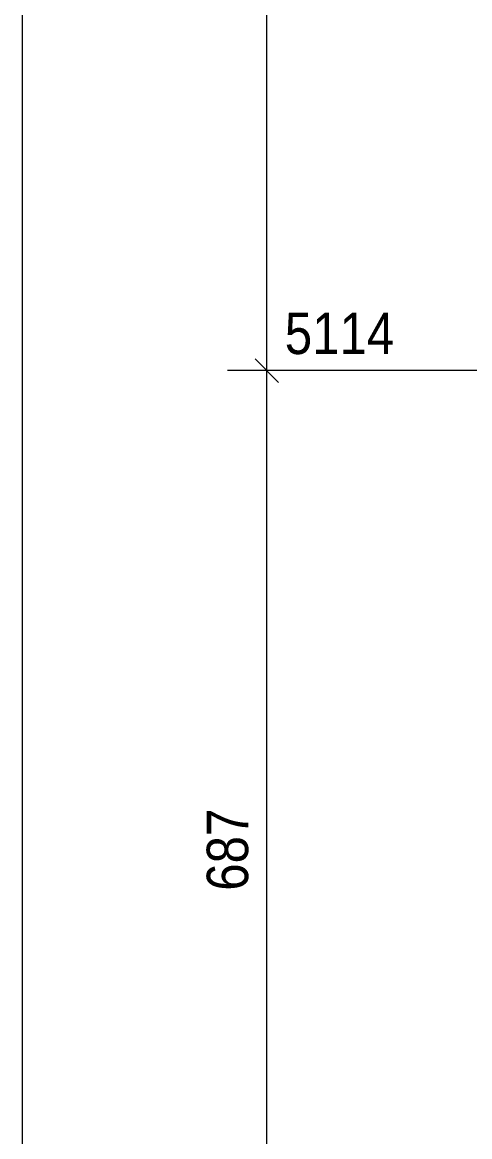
# Model space of a CAD drawing. Header units: millimetres. Extents: x 2 to 579, y 1 to 825.
# Drawn here: x 5 to 37.4, y 237.5 to 318.2 of the extents above; entities that cross this region are included whole.
import ezdxf

# ---------------------------------------------------------------- set-up
doc = ezdxf.new("R2010")
doc.units = ezdxf.units.MM
doc.linetypes.add('XKITLINE00', pattern=[0])
doc.layers.add('Dimensions', color=7, linetype='Continuous', lineweight=0)
doc.layers.add('DrawingSheet', color=5, linetype='Continuous', lineweight=0)
doc.styles.add('ARIAL', font='ARIAL.TTF')

# ---------------------------------------------------------------- blocks, each defined once
blk = doc.blocks.new('*A136')
at = {"layer": 'DrawingSheet', "color": 5, "linetype": 'XKITLINE00', "lineweight": 0}
blk.add_line((5, 825), (5, 5), dxfattribs=at)
blk = doc.blocks.new('*A218')
at = {"layer": 'Dimensions', "color": 7, "linetype": 'XKITLINE00', "lineweight": 0}
for p, q in [((22.699, 292.978), (22.699, 677.038)), ((21.85, 293.827), (23.548, 292.13)), ((64.199, 292.978), (19.849, 292.978))]:
    blk.add_line(p, q, dxfattribs=at)
at = {"layer": 'Dimensions', "color": 3}
blk.add_point((22.699, 292.978), dxfattribs=at)
blk = doc.blocks.new('*A228')
at = {"layer": 'Dimensions', "color": 7, "linetype": 'XKITLINE00', "lineweight": 0}
for p, q in [((21.85, 293.827), (23.548, 292.13)), ((64.199, 292.978), (19.849, 292.978)), ((22.699, 224.298), (22.699, 292.978)), ((21.85, 225.147), (23.548, 223.45)), ((64.199, 224.298), (19.849, 224.298))]:
    blk.add_line(p, q, dxfattribs=at)
at = {"layer": 'Dimensions', "color": 3}
for p in [(22.699, 292.978), (22.699, 224.298)]:
    blk.add_point(p, dxfattribs=at)
at = {"layer": 'Dimensions', "color": 3, "style": 'ARIAL', "width": 0.85}
blk.add_text('5114', height=3, dxfattribs=at).set_placement((23.999, 294.178))
blk.add_text('687', height=3, rotation=90.00021, dxfattribs=at).set_placement((21.349, 255.301))

msp = doc.modelspace()

# ---------------------------------------------------------------- block references
at = {"lineweight": 0}
for name in ['*A136', '*A218', '*A228']:
    msp.add_blockref(name, (0, 0), dxfattribs=at)

doc.saveas('drawing.dxf')
